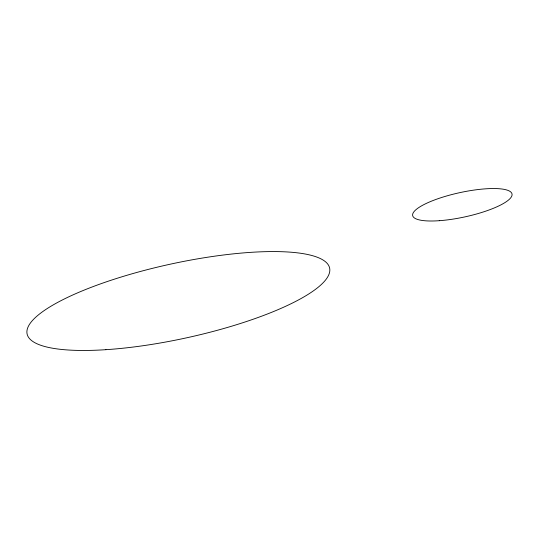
<?xml version="1.0" encoding="UTF-8"?>
<svg xmlns="http://www.w3.org/2000/svg" width="539" height="539" viewBox="0 0 539 539"><rect width="100%" height="100%" fill="white"/><g stroke="black" fill="none" stroke-linecap="round" stroke-linejoin="round"><path stroke-width="0.81" d="M439.278 220.7A50.834 12.384 -12.3 0 0 512.03 194.08A50.834 12.384 -12.3 0 0 435.694 199.531A50.834 12.384 -12.3 0 0 439.278 220.7M105.913 349.683A154.801 37.71 -12.3 0 0 329.78 269.096A154.801 37.71 -12.3 0 0 99.405 284.275A154.801 37.71 -12.3 0 0 105.913 349.683"/></g></svg>
